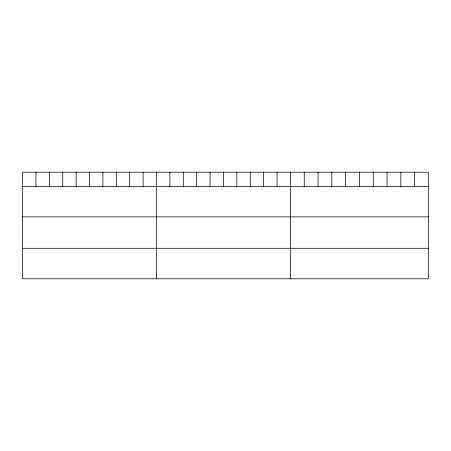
<?xml version="1.0" encoding="UTF-8"?>
<svg xmlns="http://www.w3.org/2000/svg" width="451" height="451" viewBox="0 0 451 451"><rect width="100%" height="100%" fill="white"/><g stroke="black" fill="none" stroke-linecap="round" stroke-linejoin="round"><path stroke-width="0.68" d="M428.45 186.353L428.45 278.803L22.55 278.803L22.55 172.197L428.45 172.197L428.45 186.353L22.55 186.353M22.55 216.863L428.45 216.863M22.55 248.292L428.45 248.292M414.649 172.197L414.649 186.353M400.849 172.197L400.849 186.353M387.048 172.197L387.048 186.353M373.248 172.197L373.248 186.353M359.447 172.197L359.447 186.353M345.646 172.197L345.646 186.353M331.846 172.197L331.846 186.353M318.045 172.197L318.045 186.353M304.245 172.197L304.245 186.353M290.444 172.197L290.444 278.803M277.049 172.197L277.049 186.353M263.655 172.197L263.655 186.353M250.26 172.197L250.26 186.353M236.865 172.197L236.865 186.353M223.47 172.197L223.47 186.353M210.076 172.197L210.076 186.353M196.681 172.197L196.681 186.353M183.286 172.197L183.286 186.353M169.892 172.197L169.892 186.353M156.497 172.197L156.497 278.803M143.102 172.197L143.102 186.353M129.708 172.197L129.708 186.353M116.313 172.197L116.313 186.353M102.918 172.197L102.918 186.353M89.523 172.197L89.523 186.353M76.129 172.197L76.129 186.353M62.734 172.197L62.734 186.353M49.339 172.197L49.339 186.353M35.945 172.197L35.945 186.353"/></g></svg>
